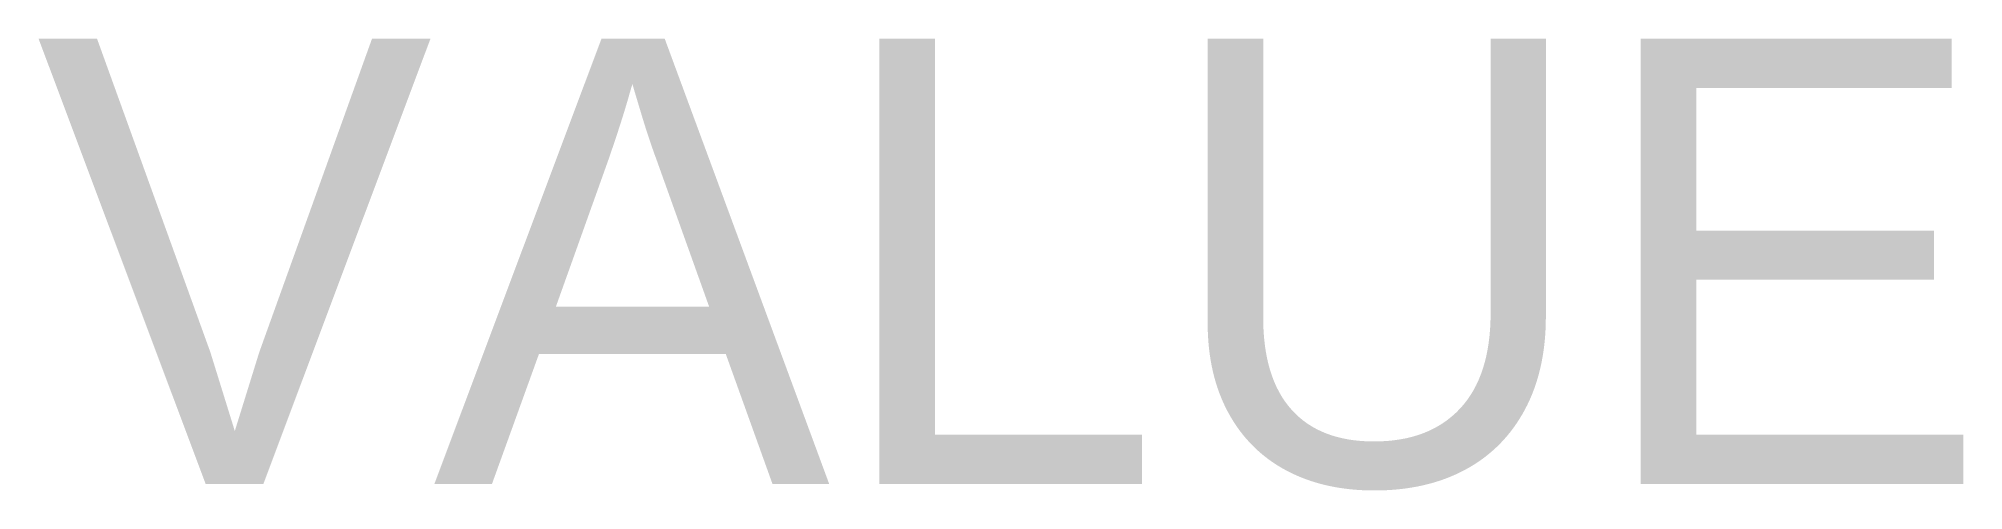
# Model space of a CAD drawing. Header units: metres. Extents: x 0 to 10.8, y 0 to 2.5.
import ezdxf

# ---------------------------------------------------------------- set-up
doc = ezdxf.new("R2010")
doc.units = ezdxf.units.M

# ---------------------------------------------------------------- blocks, each defined once
blk = doc.blocks.new('TEST')
blk.add_attdef('TAG', (0, 0), '', height=2.5)

msp = doc.modelspace()

# ---------------------------------------------------------------- block references
ref = msp.add_blockref('TEST', (10, 10))
ref.add_attrib('TAG', 'VALUE', (0, 0), dxfattribs={"height": 2.5})

doc.saveas('drawing.dxf')
